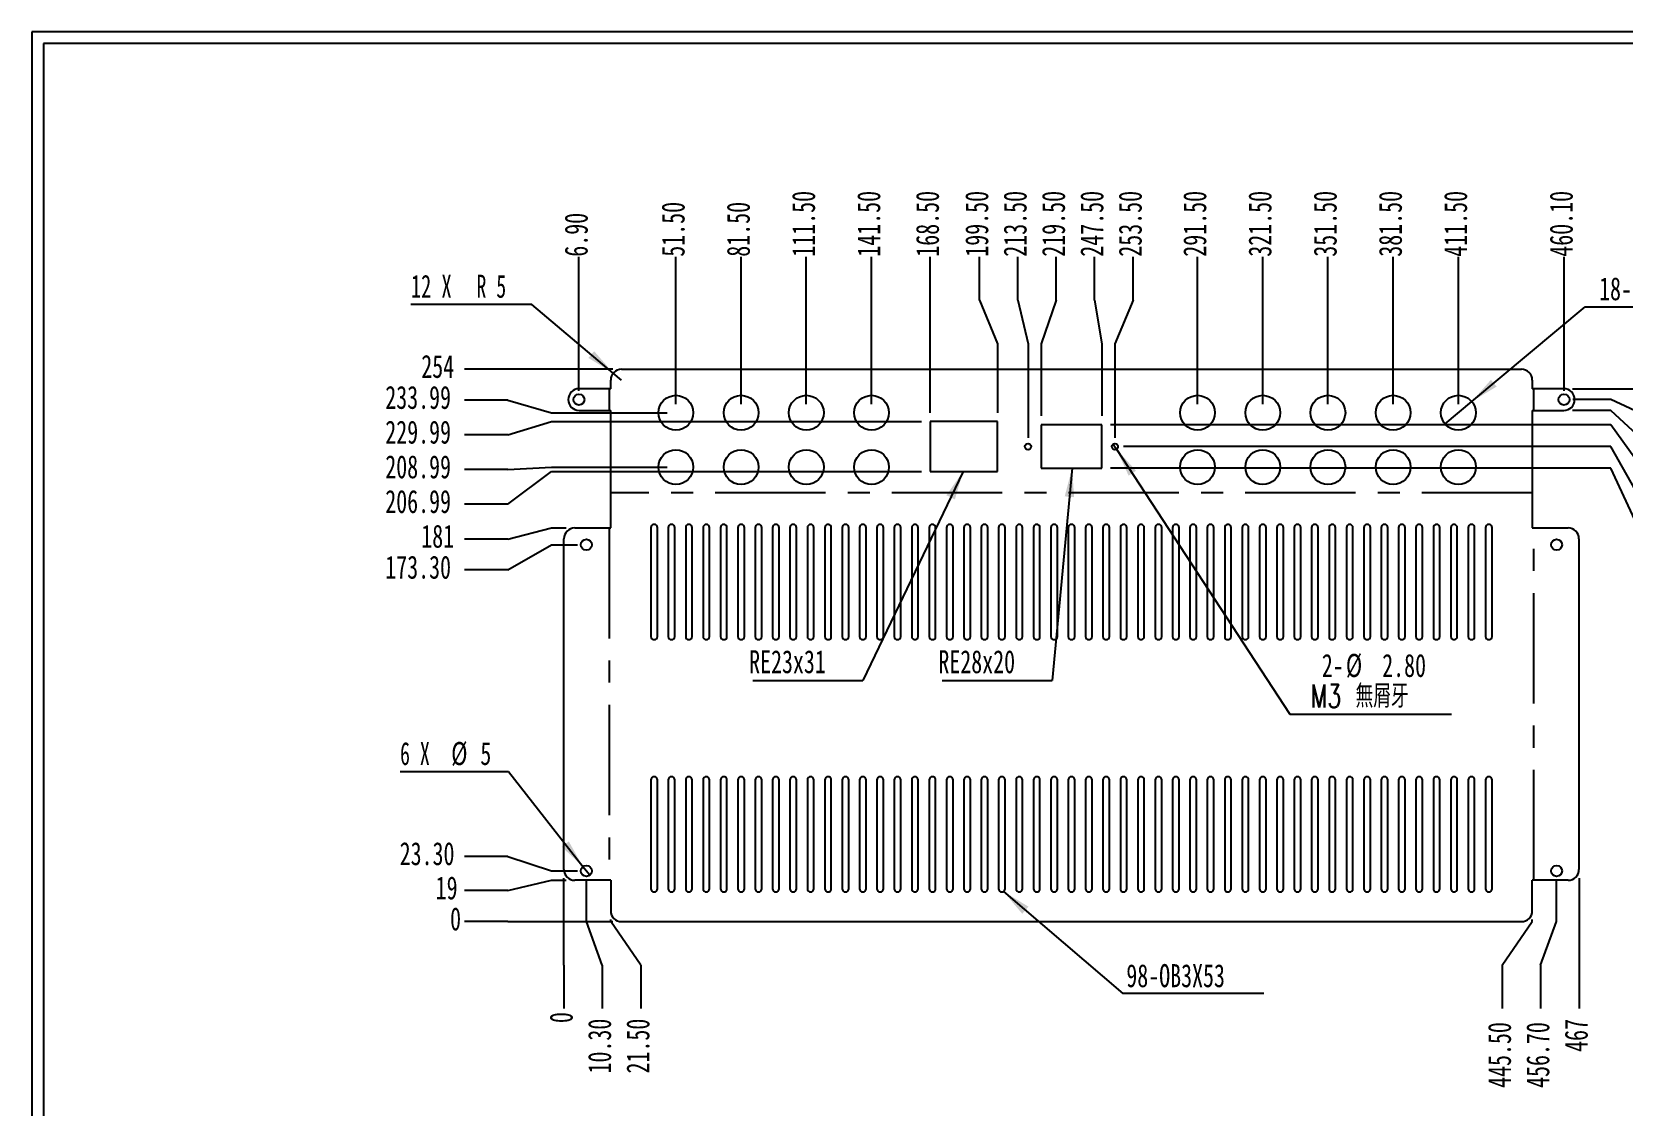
# Model space of a CAD drawing. Header units: millimetres. Extents: x 20 to 1161, y 26 to 820.
# Drawn here: x 20 to 752, y 327 to 820 of the extents above; entities that cross this region are included whole.
import ezdxf

# ---------------------------------------------------------------- set-up
doc = ezdxf.new("R2010")
doc.units = ezdxf.units.MM
doc.header["$LTSCALE"] = 4
doc.linetypes.add('CENTERX2', pattern=[20.32, 12.7, -2.54, 2.54, -2.54])
for name, color, linetype in [('DIM', 102, 'Continuous'), ('SLD-0', 7, 'Continuous'), ('WORK', 6, 'Continuous')]:
    doc.layers.add(name, color=color, linetype=linetype)
doc.styles.add('SLDTEXTSTYLE12', font='TXT', dxfattribs={"width": 0.7})
doc.styles.add('SLDTEXTSTYLE13', font='TXT', dxfattribs={"width": 0.633333})
doc.styles.add('SLDTEXTSTYLE14', font='TXT', dxfattribs={"width": 0.65})
doc.styles.add('SLDTEXTSTYLE15', font='TXT', dxfattribs={"width": 0.7, "bigfont": 'bigfont'})
doc.dimstyles.new('SLDDIMSTYLE0', dxfattribs={"dimtxt": 11.299913, "dimasz": 13.208, "dimexe": 0, "dimexo": 0.0625, "dimgap": 2.824978, "dimtad": 0, "dimtih": 1, "dimtoh": 1, "dimdec": 0, "dimrnd": 1e-09, "dimdsep": 46, "dimtxsty": 'SLDTEXTSTYLE12', "dimblk1": 'NONE', "dimblk2": 'NONE', "dimsah": 1, "dimcen": 0.09, "dimadec": 0, "dimazin": 2, "dimtfac": 1, "dimtdec": 0, "dimtofl": 0, "dimtmove": 0, "dimatfit": 3, "dimldrblk": 'NONE', "dimfxl": 0, "dimfrac": 2, "dimtolj": 1, "dimtzin": 12, "dimarcsym": 0})
doc.dimstyles.new('SLDDIMSTYLE1', dxfattribs={"dimtxt": 11.299913, "dimasz": 13.208, "dimexe": 0, "dimexo": 0.0625, "dimgap": 2.824978, "dimtad": 0, "dimtih": 1, "dimtoh": 1, "dimrnd": 1e-09, "dimzin": 4, "dimdsep": 46, "dimtxsty": 'SLDTEXTSTYLE12', "dimblk1": 'NONE', "dimblk2": 'NONE', "dimsah": 1, "dimcen": 0.09, "dimadec": 0, "dimazin": 1, "dimtfac": 1, "dimtofl": 0, "dimtmove": 0, "dimatfit": 3, "dimldrblk": 'NONE', "dimfxl": 0, "dimfrac": 2, "dimtolj": 1, "dimtzin": 12, "dimarcsym": 0})
doc.dimstyles.new('SLDDIMSTYLE2', dxfattribs={"dimtxt": 11.299913, "dimasz": 13.208, "dimexe": 0, "dimexo": 0.0625, "dimgap": 2.824978, "dimtad": 0, "dimtih": 1, "dimtoh": 1, "dimrnd": 1e-09, "dimzin": 12, "dimdsep": 46, "dimtxsty": 'SLDTEXTSTYLE12', "dimblk1": 'NONE', "dimblk2": 'NONE', "dimsah": 1, "dimcen": 0.09, "dimadec": 0, "dimazin": 3, "dimtfac": 1, "dimtofl": 0, "dimtmove": 0, "dimatfit": 3, "dimldrblk": 'NONE', "dimfxl": 0, "dimfrac": 2, "dimtolj": 1, "dimtzin": 12, "dimarcsym": 0})
doc.dimstyles.new('SLDDIMSTYLE3', dxfattribs={"dimtxt": 11.299913, "dimasz": 13.208, "dimexe": 0, "dimexo": 0.0625, "dimgap": 2.824978, "dimtad": 0, "dimtih": 1, "dimtoh": 1, "dimrnd": 1e-09, "dimzin": 12, "dimdsep": 46, "dimtxsty": 'SLDTEXTSTYLE12', "dimblk1": 'NONE', "dimsah": 1, "dimcen": 0, "dimadec": 0, "dimazin": 3, "dimtfac": 1, "dimtmove": 0, "dimatfit": 3, "dimldrblk": 'NONE', "dimfxl": 0, "dimfrac": 2, "dimtolj": 1, "dimtzin": 12, "dimarcsym": 0})
doc.dimstyles.new('SLDDIMSTYLE4', dxfattribs={"dimtxt": 11.299913, "dimasz": 13.208, "dimexe": 0, "dimexo": 0.0625, "dimgap": 2.824978, "dimtad": 0, "dimtih": 1, "dimtoh": 1, "dimrnd": 1e-09, "dimzin": 12, "dimdsep": 46, "dimtxsty": 'SLDTEXTSTYLE12', "dimsah": 1, "dimcen": 0, "dimadec": 0, "dimazin": 3, "dimtfac": 1, "dimtofl": 0, "dimtmove": 0, "dimatfit": 3, "dimfxl": 0, "dimfrac": 2, "dimtolj": 1, "dimtzin": 12, "dimarcsym": 0})
doc.dimstyles.new('SLDDIMSTYLE5', dxfattribs={"dimtxt": 11.299913, "dimasz": 13.208, "dimexe": 0, "dimexo": 0.0625, "dimgap": 2.824978, "dimtad": 0, "dimtih": 1, "dimtoh": 1, "dimrnd": 1e-09, "dimzin": 4, "dimdsep": 46, "dimtxsty": 'SLDTEXTSTYLE12', "dimblk1": 'NONE', "dimsah": 1, "dimcen": 0, "dimadec": 0, "dimazin": 1, "dimtfac": 1, "dimtmove": 0, "dimatfit": 3, "dimldrblk": 'NONE', "dimfxl": 0, "dimfrac": 2, "dimtolj": 1, "dimtzin": 12, "dimarcsym": 0})
doc.dimstyles.new('SLDDIMSTYLE6', dxfattribs={"dimtxt": 11.299913, "dimasz": 13.208, "dimexe": 0, "dimexo": 0.0625, "dimgap": 2.824978, "dimtad": 0, "dimtih": 1, "dimtoh": 1, "dimrnd": 1e-09, "dimzin": 12, "dimdsep": 46, "dimtxsty": 'SLDTEXTSTYLE12', "dimblk1": 'NONE', "dimsah": 1, "dimcen": 0, "dimadec": 0, "dimazin": 3, "dimtfac": 1, "dimtmove": 0, "dimatfit": 3, "dimldrblk": 'NONE', "dimfxl": 0, "dimfrac": 2, "dimtolj": 1, "dimtzin": 12, "dimarcsym": 0})
doc.dimstyles.new('SLDDIMSTYLE7', dxfattribs={"dimtxt": 0.18, "dimasz": 13.208, "dimexe": 0, "dimexo": 0.0625, "dimgap": 0, "dimtad": 0, "dimtih": 1, "dimtoh": 1, "dimdec": 0, "dimrnd": 1e-09, "dimzin": 0, "dimdsep": 46, "dimtxsty": 'Standard', "dimsah": 1, "dimcen": 0.09, "dimadec": 0, "dimazin": 0, "dimtfac": 13.208, "dimtdec": 0, "dimtofl": 0, "dimtmove": 0, "dimatfit": 3, "dimfxl": 0, "dimfrac": 2, "dimtolj": 1, "dimtzin": 0, "dimarcsym": 0})

# ---------------------------------------------------------------- blocks, each defined once
blk = doc.blocks.new('_D')
at = {"layer": 'DIM'}
for p, q in [((264.83, 410.89), (264.83, 430.89)), ((264.83, 390.89), (264.83, 410.89)), ((264.83, 390.89), (264.83, 370.89))]:
    blk.add_line(p, q, dxfattribs=at)
at = {"layer": 'DIM', "insert": (258.24, 364.27), "char_height": 10.58, "attachment_point": 1, "rotation": 90, "style": 'SLDTEXTSTYLE12'}
blk.add_mtext('0', dxfattribs=at)
blk = doc.blocks.new('_None')
blk = doc.blocks.new('_D_1')
at = {"layer": 'DIM'}
for p, q in [((275.13, 410.89), (275.13, 430.19)), ((282.48, 390.89), (275.13, 410.89)), ((282.48, 390.89), (282.48, 370.89))]:
    blk.add_line(p, q, dxfattribs=at)
at = {"layer": 'DIM', "insert": (275.9, 341.08), "char_height": 10.583, "attachment_point": 1, "rotation": 90, "style": 'SLDTEXTSTYLE12'}
blk.add_mtext('10.30', dxfattribs=at)
blk = doc.blocks.new('_D_2')
at = {"layer": 'DIM'}
for p, q in [((286.33, 410.89), (286.33, 411.89)), ((300.14, 390.89), (286.33, 410.89)), ((300.14, 390.89), (300.14, 370.89))]:
    blk.add_line(p, q, dxfattribs=at)
at = {"layer": 'DIM', "insert": (293.55, 341.08), "char_height": 10.583, "attachment_point": 1, "rotation": 90, "style": 'SLDTEXTSTYLE12'}
blk.add_mtext('21.50', dxfattribs=at)
blk = doc.blocks.new('_D_3')
at = {"layer": 'DIM'}
for p, q in [((696.52, 390.89), (710.33, 410.89)), ((710.33, 410.89), (710.33, 411.89)), ((696.52, 390.89), (696.52, 370.89))]:
    blk.add_line(p, q, dxfattribs=at)
at = {"layer": 'DIM', "insert": (689.93, 334.46), "char_height": 10.583, "attachment_point": 1, "rotation": 90, "style": 'SLDTEXTSTYLE12'}
blk.add_mtext('445.50', dxfattribs=at)
blk = doc.blocks.new('_D_4')
at = {"layer": 'DIM'}
for p, q in [((721.53, 410.89), (721.53, 430.19)), ((714.17, 390.89), (721.53, 410.89)), ((714.17, 390.89), (714.17, 370.89))]:
    blk.add_line(p, q, dxfattribs=at)
at = {"layer": 'DIM', "insert": (707.58, 334.46), "char_height": 10.583, "attachment_point": 1, "rotation": 90, "style": 'SLDTEXTSTYLE12'}
blk.add_mtext('456.70', dxfattribs=at)
blk = doc.blocks.new('_D_5')
at = {"layer": 'DIM'}
blk.add_line((731.83, 430.89), (731.83, 370.89), dxfattribs=at)
at = {"layer": 'DIM', "insert": (725.24, 351.02), "char_height": 10.583, "attachment_point": 1, "rotation": 90, "style": 'SLDTEXTSTYLE12'}
blk.add_mtext('467', dxfattribs=at)
blk = doc.blocks.new('_D_6')
at = {"layer": 'DIM'}
for p, q in [((239.06, 410.89), (219.06, 410.89)), ((239.06, 410.89), (259.06, 410.89)), ((259.06, 410.89), (287.33, 410.89))]:
    blk.add_line(p, q, dxfattribs=at)
at = {"layer": 'DIM', "insert": (212.44, 417.48), "char_height": 10.58, "attachment_point": 1, "style": 'SLDTEXTSTYLE12'}
blk.add_mtext('0', dxfattribs=at)
blk = doc.blocks.new('_D_7')
at = {"layer": 'DIM'}
for p, q in [((239.06, 425.14), (219.06, 425.14)), ((239.06, 425.14), (259.06, 429.89)), ((259.06, 429.89), (265.83, 429.89))]:
    blk.add_line(p, q, dxfattribs=at)
at = {"layer": 'DIM', "insert": (205.81, 431.73), "char_height": 10.583, "attachment_point": 1, "style": 'SLDTEXTSTYLE12'}
blk.add_mtext('19', dxfattribs=at)
blk = doc.blocks.new('_D_8')
at = {"layer": 'DIM'}
for p, q in [((239.06, 440.87), (219.06, 440.87)), ((239.06, 440.87), (259.06, 434.19)), ((259.06, 434.19), (271.13, 434.19))]:
    blk.add_line(p, q, dxfattribs=at)
at = {"layer": 'DIM', "insert": (189.25, 447.46), "char_height": 10.583, "attachment_point": 1, "style": 'SLDTEXTSTYLE12'}
blk.add_mtext('23.30', dxfattribs=at)
blk = doc.blocks.new('_D_9')
at = {"layer": 'DIM'}
for p, q in [((239.06, 572.57), (259.06, 584.19)), ((259.06, 584.19), (271.13, 584.19)), ((239.06, 572.57), (219.06, 572.57))]:
    blk.add_line(p, q, dxfattribs=at)
at = {"layer": 'DIM', "insert": (182.63, 579.16), "char_height": 10.583, "attachment_point": 1, "style": 'SLDTEXTSTYLE12'}
blk.add_mtext('173.30', dxfattribs=at)
blk = doc.blocks.new('_D_10')
at = {"layer": 'DIM'}
for p, q in [((239.06, 586.82), (219.06, 586.82)), ((239.06, 586.82), (259.06, 591.89)), ((259.06, 591.89), (265.83, 591.89))]:
    blk.add_line(p, q, dxfattribs=at)
at = {"layer": 'DIM', "insert": (199.19, 593.41), "char_height": 10.583, "attachment_point": 1, "style": 'SLDTEXTSTYLE12'}
blk.add_mtext('181', dxfattribs=at)
blk = doc.blocks.new('_D_11')
at = {"layer": 'DIM'}
for p, q in [((239.06, 602.78), (259.06, 617.88)), ((259.06, 617.88), (429.33, 617.88)), ((239.06, 602.78), (219.06, 602.78))]:
    blk.add_line(p, q, dxfattribs=at)
at = {"layer": 'DIM', "insert": (182.63, 609.37), "char_height": 10.583, "attachment_point": 1, "style": 'SLDTEXTSTYLE12'}
blk.add_mtext('206.99', dxfattribs=at)
blk = doc.blocks.new('_D_12')
at = {"layer": 'DIM'}
for p, q in [((239.06, 618.73), (219.06, 618.73)), ((239.06, 618.73), (259.06, 619.88)), ((259.06, 619.88), (312.33, 619.88))]:
    blk.add_line(p, q, dxfattribs=at)
at = {"layer": 'DIM', "insert": (182.63, 625.32), "char_height": 10.583, "attachment_point": 1, "style": 'SLDTEXTSTYLE12'}
blk.add_mtext('208.99', dxfattribs=at)
blk = doc.blocks.new('_D_13')
at = {"layer": 'DIM'}
for p, q in [((239.06, 634.69), (259.06, 640.88)), ((259.06, 640.88), (429.33, 640.88)), ((239.06, 634.69), (219.06, 634.69))]:
    blk.add_line(p, q, dxfattribs=at)
at = {"layer": 'DIM', "insert": (182.63, 641.27), "char_height": 10.583, "attachment_point": 1, "style": 'SLDTEXTSTYLE12'}
blk.add_mtext('229.99', dxfattribs=at)
blk = doc.blocks.new('_D_14')
at = {"layer": 'DIM'}
for p, q in [((239.06, 650.64), (219.06, 650.64)), ((239.06, 650.64), (259.06, 644.88)), ((259.06, 644.88), (312.33, 644.88))]:
    blk.add_line(p, q, dxfattribs=at)
at = {"layer": 'DIM', "insert": (182.63, 657.23), "char_height": 10.583, "attachment_point": 1, "style": 'SLDTEXTSTYLE12'}
blk.add_mtext('233.99', dxfattribs=at)
blk = doc.blocks.new('_D_15')
at = {"layer": 'DIM'}
blk.add_line((287.33, 664.89), (219.06, 664.89), dxfattribs=at)
at = {"layer": 'DIM', "insert": (199.19, 671.48), "char_height": 10.583, "attachment_point": 1, "style": 'SLDTEXTSTYLE12'}
blk.add_mtext('254', dxfattribs=at)
blk = doc.blocks.new('_D_16')
at = {"layer": 'DIM'}
blk.add_line((271.73, 654.89), (271.73, 716.61), dxfattribs=at)
at = {"layer": 'DIM', "insert": (265.14, 716.61), "char_height": 10.583, "attachment_point": 1, "rotation": 90, "style": 'SLDTEXTSTYLE12'}
blk.add_mtext('6.90', dxfattribs=at)
blk = doc.blocks.new('_D_17')
at = {"layer": 'DIM'}
blk.add_line((316.33, 648.88), (316.33, 716.61), dxfattribs=at)
at = {"layer": 'DIM', "insert": (309.74, 716.61), "char_height": 10.583, "attachment_point": 1, "rotation": 90, "style": 'SLDTEXTSTYLE12'}
blk.add_mtext('51.50', dxfattribs=at)
blk = doc.blocks.new('_D_18')
at = {"layer": 'DIM'}
blk.add_line((346.33, 648.88), (346.33, 716.61), dxfattribs=at)
at = {"layer": 'DIM', "insert": (339.74, 716.61), "char_height": 10.583, "attachment_point": 1, "rotation": 90, "style": 'SLDTEXTSTYLE12'}
blk.add_mtext('81.50', dxfattribs=at)
blk = doc.blocks.new('_D_19')
at = {"layer": 'DIM'}
blk.add_line((376.33, 648.88), (376.33, 716.61), dxfattribs=at)
at = {"layer": 'DIM', "insert": (369.74, 716.61), "char_height": 10.583, "attachment_point": 1, "rotation": 90, "style": 'SLDTEXTSTYLE12'}
blk.add_mtext('111.50', dxfattribs=at)
blk = doc.blocks.new('_D_20')
at = {"layer": 'DIM'}
blk.add_line((406.33, 648.88), (406.33, 716.61), dxfattribs=at)
at = {"layer": 'DIM', "insert": (399.74, 716.61), "char_height": 10.583, "attachment_point": 1, "rotation": 90, "style": 'SLDTEXTSTYLE12'}
blk.add_mtext('141.50', dxfattribs=at)
blk = doc.blocks.new('_D_21')
at = {"layer": 'DIM'}
blk.add_line((433.33, 644.88), (433.33, 716.61), dxfattribs=at)
at = {"layer": 'DIM', "insert": (426.74, 716.61), "char_height": 10.583, "attachment_point": 1, "rotation": 90, "style": 'SLDTEXTSTYLE12'}
blk.add_mtext('168.50', dxfattribs=at)
blk = doc.blocks.new('_D_22')
at = {"layer": 'DIM'}
for p, q in [((456.02, 696.61), (456.02, 716.61)), ((456.02, 696.61), (464.33, 676.61)), ((464.33, 676.61), (464.33, 644.88))]:
    blk.add_line(p, q, dxfattribs=at)
at = {"layer": 'DIM', "insert": (449.43, 716.61), "char_height": 10.583, "attachment_point": 1, "rotation": 90, "style": 'SLDTEXTSTYLE12'}
blk.add_mtext('199.50', dxfattribs=at)
blk = doc.blocks.new('_D_23')
at = {"layer": 'DIM'}
for p, q in [((473.67, 696.61), (473.67, 716.61)), ((473.67, 696.61), (478.33, 676.61)), ((478.33, 676.61), (478.33, 633.28))]:
    blk.add_line(p, q, dxfattribs=at)
at = {"layer": 'DIM', "insert": (467.08, 716.61), "char_height": 10.583, "attachment_point": 1, "rotation": 90, "style": 'SLDTEXTSTYLE12'}
blk.add_mtext('213.50', dxfattribs=at)
blk = doc.blocks.new('_D_24')
at = {"layer": 'DIM'}
for p, q in [((491.33, 696.61), (491.33, 716.61)), ((491.33, 696.61), (484.33, 676.61)), ((484.33, 676.61), (484.33, 643.38))]:
    blk.add_line(p, q, dxfattribs=at)
at = {"layer": 'DIM', "insert": (484.74, 716.61), "char_height": 10.583, "attachment_point": 1, "rotation": 90, "style": 'SLDTEXTSTYLE12'}
blk.add_mtext('219.50', dxfattribs=at)
blk = doc.blocks.new('_D_25')
at = {"layer": 'DIM'}
for p, q in [((508.98, 696.61), (508.98, 716.61)), ((508.98, 696.61), (512.33, 676.61)), ((512.33, 676.61), (512.33, 643.38))]:
    blk.add_line(p, q, dxfattribs=at)
at = {"layer": 'DIM', "insert": (502.4, 716.61), "char_height": 10.583, "attachment_point": 1, "rotation": 90, "style": 'SLDTEXTSTYLE12'}
blk.add_mtext('247.50', dxfattribs=at)
blk = doc.blocks.new('_D_26')
at = {"layer": 'DIM'}
for p, q in [((526.64, 696.61), (526.64, 716.61)), ((526.64, 696.61), (518.33, 676.61)), ((518.33, 676.61), (518.33, 633.28))]:
    blk.add_line(p, q, dxfattribs=at)
at = {"layer": 'DIM', "insert": (520.05, 716.61), "char_height": 10.583, "attachment_point": 1, "rotation": 90, "style": 'SLDTEXTSTYLE12'}
blk.add_mtext('253.50', dxfattribs=at)
blk = doc.blocks.new('_D_27')
at = {"layer": 'DIM'}
blk.add_line((556.33, 648.88), (556.33, 716.61), dxfattribs=at)
at = {"layer": 'DIM', "insert": (549.74, 716.61), "char_height": 10.583, "attachment_point": 1, "rotation": 90, "style": 'SLDTEXTSTYLE12'}
blk.add_mtext('291.50', dxfattribs=at)
blk = doc.blocks.new('_D_28')
at = {"layer": 'DIM'}
blk.add_line((586.33, 648.88), (586.33, 716.61), dxfattribs=at)
at = {"layer": 'DIM', "insert": (579.74, 716.61), "char_height": 10.583, "attachment_point": 1, "rotation": 90, "style": 'SLDTEXTSTYLE12'}
blk.add_mtext('321.50', dxfattribs=at)
blk = doc.blocks.new('_D_29')
at = {"layer": 'DIM'}
blk.add_line((616.33, 648.88), (616.33, 716.61), dxfattribs=at)
at = {"layer": 'DIM', "insert": (609.74, 716.61), "char_height": 10.583, "attachment_point": 1, "rotation": 90, "style": 'SLDTEXTSTYLE12'}
blk.add_mtext('351.50', dxfattribs=at)
blk = doc.blocks.new('_D_30')
at = {"layer": 'DIM'}
blk.add_line((646.33, 648.88), (646.33, 716.61), dxfattribs=at)
at = {"layer": 'DIM', "insert": (639.74, 716.61), "char_height": 10.583, "attachment_point": 1, "rotation": 90, "style": 'SLDTEXTSTYLE12'}
blk.add_mtext('381.50', dxfattribs=at)
blk = doc.blocks.new('_D_31')
at = {"layer": 'DIM'}
blk.add_line((676.33, 648.88), (676.33, 716.61), dxfattribs=at)
at = {"layer": 'DIM', "insert": (669.74, 716.61), "char_height": 10.583, "attachment_point": 1, "rotation": 90, "style": 'SLDTEXTSTYLE12'}
blk.add_mtext('411.50', dxfattribs=at)
blk = doc.blocks.new('_D_32')
at = {"layer": 'DIM'}
blk.add_line((724.93, 654.89), (724.93, 716.61), dxfattribs=at)
at = {"layer": 'DIM', "insert": (718.34, 716.61), "char_height": 10.583, "attachment_point": 1, "rotation": 90, "style": 'SLDTEXTSTYLE12'}
blk.add_mtext('460.10', dxfattribs=at)
blk = doc.blocks.new('_D_33')
at = {"layer": 'DIM'}
for p, q in [((746.51, 619.38), (516.33, 619.38)), ((766.51, 576.12), (746.51, 619.38)), ((766.51, 576.12), (786.51, 576.12))]:
    blk.add_line(p, q, dxfattribs=at)
at = {"layer": 'DIM', "insert": (786.51, 582.71), "char_height": 10.583, "attachment_point": 1, "style": 'SLDTEXTSTYLE12'}
blk.add_mtext('208.49', dxfattribs=at)
blk = doc.blocks.new('_D_34')
at = {"layer": 'DIM'}
for p, q in [((746.51, 629.28), (522.33, 629.28)), ((766.51, 593.78), (746.51, 629.28)), ((766.51, 593.78), (786.51, 593.78))]:
    blk.add_line(p, q, dxfattribs=at)
at = {"layer": 'DIM', "insert": (786.51, 600.37), "char_height": 10.583, "attachment_point": 1, "style": 'SLDTEXTSTYLE12'}
blk.add_mtext('218.39', dxfattribs=at)
blk = doc.blocks.new('_D_35')
at = {"layer": 'DIM'}
for p, q in [((746.51, 639.38), (516.33, 639.38)), ((766.51, 611.43), (746.51, 639.38)), ((766.51, 611.43), (786.51, 611.43))]:
    blk.add_line(p, q, dxfattribs=at)
at = {"layer": 'DIM', "insert": (786.51, 618.02), "char_height": 10.583, "attachment_point": 1, "style": 'SLDTEXTSTYLE12'}
blk.add_mtext('228.49', dxfattribs=at)
blk = doc.blocks.new('_D_36')
at = {"layer": 'DIM'}
for p, q in [((746.51, 645.89), (728.83, 645.89)), ((766.51, 627.39), (746.51, 645.89)), ((766.51, 627.39), (786.51, 627.39))]:
    blk.add_line(p, q, dxfattribs=at)
at = {"layer": 'DIM', "insert": (786.51, 633.97), "char_height": 10.583, "attachment_point": 1, "style": 'SLDTEXTSTYLE12'}
blk.add_mtext('235', dxfattribs=at)
blk = doc.blocks.new('_D_37')
at = {"layer": 'DIM'}
for p, q in [((746.51, 650.89), (728.93, 650.89)), ((766.51, 641.64), (746.51, 650.89)), ((766.51, 641.64), (786.51, 641.64))]:
    blk.add_line(p, q, dxfattribs=at)
at = {"layer": 'DIM', "insert": (786.51, 648.23), "char_height": 10.583, "attachment_point": 1, "style": 'SLDTEXTSTYLE12'}
blk.add_mtext('240', dxfattribs=at)
blk = doc.blocks.new('_D_38')
at = {"layer": 'DIM'}
blk.add_line((728.83, 655.89), (786.51, 655.89), dxfattribs=at)
at = {"layer": 'DIM', "insert": (786.51, 662.48), "char_height": 10.583, "attachment_point": 1, "style": 'SLDTEXTSTYLE12'}
blk.add_mtext('245', dxfattribs=at)
blk = doc.blocks.new('_D_39')
at = {"layer": 'WORK'}
for p, q in [((239.33, 479.85), (189.43, 479.85)), ((273.58, 436.16), (239.33, 479.85)), ((276.67, 432.22), (273.58, 436.16))]:
    blk.add_line(p, q, dxfattribs=at)
blk.add_solid([(273.58, 436.16), (267.03, 447.81), (263.83, 445.3)], dxfattribs=at)
at = {"layer": 'WORK', "attachment_point": 1}
for s, insert, char_height, style in [('6 X', (189.43, 493.49), 10.583, 'SLDTEXTSTYLE13'), ('%%c', (212.95, 493.49), 10.583, 'SLDTEXTSTYLE12'), ('5', (226.35, 493.49), 10.58, 'SLDTEXTSTYLE12')]:
    blk.add_mtext(s, dxfattribs=dict(at, insert=insert, char_height=char_height, style=style))
blk = doc.blocks.new('_D_40')
at = {"layer": 'WORK'}
for p, q in [((250.05, 694.68), (194.43, 694.68)), ((287.5, 663.11), (250.05, 694.68)), ((291.33, 659.89), (287.5, 663.11))]:
    blk.add_line(p, q, dxfattribs=at)
blk.add_solid([(287.5, 663.11), (278.71, 673.18), (276.09, 670.07)], dxfattribs=at)
at = {"layer": 'WORK', "char_height": 10.583, "attachment_point": 1}
for s, insert, style in [('12 X', (194.43, 708.32), 'SLDTEXTSTYLE14'), ('R 5', (224.57, 708.32), 'SLDTEXTSTYLE13')]:
    blk.add_mtext(s, dxfattribs=dict(at, insert=insert, style=style))
blk = doc.blocks.new('_D_41')
at = {"layer": 'WORK'}
for p, q in [((517.56, 630.45), (519.09, 628.11)), ((519.09, 628.11), (598.79, 506.24)), ((598.79, 506.24), (673.21, 506.24))]:
    blk.add_line(p, q, dxfattribs=at)
blk.add_solid([(519.09, 628.11), (524.62, 615.94), (528.02, 618.17)], dxfattribs=at)
at = {"layer": 'WORK', "attachment_point": 1}
for s, insert, char_height, style in [('%%c', (624.58, 533.99), 10.583, 'SLDTEXTSTYLE12'), ('2-', (613.52, 533.99), 10.583, 'SLDTEXTSTYLE12'), ('2.80', (641.29, 533.99), 10.583, 'SLDTEXTSTYLE12'), ('M3 \\M+196B3\\M+18BFB\\M+189E5', (608.45, 519.88), 10.5833, 'SLDTEXTSTYLE15')]:
    blk.add_mtext(s, dxfattribs=dict(at, insert=insert, char_height=char_height, style=style))
blk = doc.blocks.new('_D_42')
at = {"layer": 'WORK'}
for p, q in [((682.47, 650), (734.72, 693.54)), ((734.72, 693.54), (789.07, 693.54)), ((670.18, 639.76), (682.47, 650))]:
    blk.add_line(p, q, dxfattribs=at)
blk.add_solid([(682.47, 650), (693.92, 656.9), (691.32, 660.02)], dxfattribs=at)
at = {"layer": 'WORK', "char_height": 10.583, "attachment_point": 1, "style": 'SLDTEXTSTYLE12'}
for s, insert in [('18-', (741.07, 707.18)), ('%%c', (758.75, 707.18)), ('16', (775.46, 707.18))]:
    blk.add_mtext(s, dxfattribs=dict(at, insert=insert))
blk = doc.blocks.new('SW_NOTE_1')
at = {"layer": 'WORK', "color": 0}
blk.add_line((-50.55, 0), (0, 0), dxfattribs=at)
at = {"layer": 'WORK', "color": 0, "insert": (-52.27, 14), "char_height": 10.583, "attachment_point": 1, "style": 'SLDTEXTSTYLE12'}
blk.add_mtext('RE23x31', dxfattribs=at)
blk = doc.blocks.new('SW_NOTE_2')
at = {"layer": 'WORK', "color": 0}
blk.add_line((-50.55, 0), (0, 0), dxfattribs=at)
at = {"layer": 'WORK', "color": 0, "insert": (-52.27, 14), "char_height": 10.583, "attachment_point": 1, "style": 'SLDTEXTSTYLE12'}
blk.add_mtext('RE28x20', dxfattribs=at)
blk = doc.blocks.new('SW_NOTE_3')
at = {"layer": 'WORK', "color": 0}
blk.add_line((65.02, 0), (0, 0), dxfattribs=at)
at = {"layer": 'WORK', "color": 0, "insert": (1.69, 13.42), "char_height": 10.583, "attachment_point": 1, "style": 'SLDTEXTSTYLE12'}
blk.add_mtext('98-OB3X53', dxfattribs=at)

msp = doc.modelspace()

# ---------------------------------------------------------------- linework, layer by layer
at = {"color": 7, "linetype": 'Continuous', "lineweight": 25}
for p, q in [((286.327, 655.892), (286.327, 659.892)), ((291.327, 664.892), (705.327, 664.892)), ((710.327, 659.892), (710.327, 655.892)), ((286.327, 655.892), (271.827, 655.892)), ((724.827, 655.892), (710.327, 655.892)), ((271.827, 645.892), (286.327, 645.892)), ((286.327, 591.892), (286.327, 645.892)), ((710.327, 645.892), (724.827, 645.892)), ((710.327, 645.892), (710.327, 591.892)), ((464.327, 640.883), (433.327, 640.883)), ((433.327, 640.883), (433.327, 617.883)), ((464.327, 617.883), (464.327, 640.883)), ((484.327, 639.383), (484.327, 619.383)), ((512.327, 639.383), (484.327, 639.383)), ((512.327, 619.383), (512.327, 639.383)), ((433.327, 617.883), (464.327, 617.883)), ((484.327, 619.383), (512.327, 619.383)), ((264.827, 434.892), (264.827, 586.892)), ((269.827, 591.892), (286.327, 591.892)), ((304.827, 592.042), (304.827, 542.042)), ((307.827, 542.042), (307.827, 592.042)), ((312.827, 592.042), (312.827, 542.042)), ((315.827, 542.042), (315.827, 592.042)), ((320.827, 592.042), (320.827, 542.042)), ((323.827, 542.042), (323.827, 592.042)), ((328.827, 592.042), (328.827, 542.042)), ((331.827, 542.042), (331.827, 592.042)), ((336.827, 592.042), (336.827, 542.042)), ((339.827, 542.042), (339.827, 592.042)), ((344.827, 592.042), (344.827, 542.042)), ((347.827, 542.042), (347.827, 592.042)), ((352.827, 592.042), (352.827, 542.042)), ((355.827, 542.042), (355.827, 592.042)), ((360.827, 592.042), (360.827, 542.042)), ((363.827, 542.042), (363.827, 592.042)), ((368.827, 592.042), (368.827, 542.042)), ((371.827, 542.042), (371.827, 592.042)), ((376.827, 592.042), (376.827, 542.042)), ((379.827, 542.042), (379.827, 592.042)), ((384.827, 592.042), (384.827, 542.042)), ((387.827, 542.042), (387.827, 592.042)), ((392.827, 592.042), (392.827, 542.042)), ((395.827, 542.042), (395.827, 592.042)), ((400.827, 592.042), (400.827, 542.042)), ((403.827, 542.042), (403.827, 592.042)), ((408.827, 592.042), (408.827, 542.042)), ((411.827, 542.042), (411.827, 592.042)), ((416.827, 592.042), (416.827, 542.042)), ((419.827, 542.042), (419.827, 592.042)), ((424.827, 592.042), (424.827, 542.042)), ((427.827, 542.042), (427.827, 592.042)), ((432.827, 592.042), (432.827, 542.042)), ((435.827, 542.042), (435.827, 592.042)), ((440.827, 592.042), (440.827, 542.042)), ((443.827, 542.042), (443.827, 592.042)), ((448.827, 592.042), (448.827, 542.042)), ((451.827, 542.042), (451.827, 592.042)), ((456.827, 592.042), (456.827, 542.042)), ((459.827, 542.042), (459.827, 592.042)), ((464.827, 592.042), (464.827, 542.042)), ((467.827, 542.042), (467.827, 592.042)), ((472.827, 592.042), (472.827, 542.042)), ((475.827, 542.042), (475.827, 592.042)), ((480.827, 592.042), (480.827, 542.042)), ((483.827, 542.042), (483.827, 592.042)), ((488.827, 592.042), (488.827, 542.042)), ((491.827, 542.042), (491.827, 592.042)), ((496.827, 592.042), (496.827, 542.042)), ((499.827, 542.042), (499.827, 592.042)), ((504.827, 592.042), (504.827, 542.042)), ((507.827, 542.042), (507.827, 592.042)), ((512.827, 592.042), (512.827, 542.042)), ((515.827, 542.042), (515.827, 592.042)), ((520.827, 592.042), (520.827, 542.042)), ((523.827, 542.042), (523.827, 592.042)), ((528.827, 592.042), (528.827, 542.042)), ((531.827, 542.042), (531.827, 592.042)), ((536.827, 592.042), (536.827, 542.042)), ((539.827, 542.042), (539.827, 592.042)), ((544.827, 592.042), (544.827, 542.042)), ((547.827, 542.042), (547.827, 592.042)), ((552.827, 592.042), (552.827, 542.042)), ((555.827, 542.042), (555.827, 592.042)), ((560.827, 592.042), (560.827, 542.042)), ((563.827, 542.042), (563.827, 592.042)), ((568.827, 592.042), (568.827, 542.042)), ((571.827, 542.042), (571.827, 592.042)), ((576.827, 592.042), (576.827, 542.042)), ((579.827, 542.042), (579.827, 592.042)), ((584.827, 592.042), (584.827, 542.042)), ((587.827, 542.042), (587.827, 592.042)), ((592.827, 592.042), (592.827, 542.042)), ((595.827, 542.042), (595.827, 592.042)), ((600.827, 592.042), (600.827, 542.042)), ((603.827, 542.042), (603.827, 592.042)), ((608.827, 592.042), (608.827, 542.042)), ((611.827, 542.042), (611.827, 592.042)), ((616.827, 592.042), (616.827, 542.042)), ((619.827, 542.042), (619.827, 592.042)), ((624.827, 592.042), (624.827, 542.042)), ((627.827, 542.042), (627.827, 592.042)), ((632.827, 592.042), (632.827, 542.042)), ((635.827, 542.042), (635.827, 592.042)), ((640.827, 592.042), (640.827, 542.042)), ((643.827, 542.042), (643.827, 592.042)), ((648.827, 592.042), (648.827, 542.042)), ((651.827, 542.042), (651.827, 592.042)), ((656.827, 592.042), (656.827, 542.042)), ((659.827, 542.042), (659.827, 592.042)), ((664.827, 592.042), (664.827, 542.042)), ((667.827, 542.042), (667.827, 592.042)), ((672.827, 592.042), (672.827, 542.042)), ((675.827, 542.042), (675.827, 592.042)), ((680.827, 592.042), (680.827, 542.042)), ((683.827, 542.042), (683.827, 592.042)), ((688.827, 592.042), (688.827, 542.042)), ((691.827, 542.042), (691.827, 592.042)), ((710.327, 591.892), (726.827, 591.892)), ((731.827, 586.892), (731.827, 434.892)), ((304.827, 476.042), (304.827, 426.042)), ((307.827, 426.042), (307.827, 476.042)), ((312.827, 476.042), (312.827, 426.042)), ((315.827, 426.042), (315.827, 476.042)), ((320.827, 476.042), (320.827, 426.042)), ((323.827, 426.042), (323.827, 476.042)), ((328.827, 476.042), (328.827, 426.042)), ((331.827, 426.042), (331.827, 476.042)), ((336.827, 476.042), (336.827, 426.042)), ((339.827, 426.042), (339.827, 476.042)), ((344.827, 476.042), (344.827, 426.042)), ((347.827, 426.042), (347.827, 476.042)), ((352.827, 476.042), (352.827, 426.042)), ((355.827, 426.042), (355.827, 476.042)), ((360.827, 476.042), (360.827, 426.042)), ((363.827, 426.042), (363.827, 476.042)), ((368.827, 476.042), (368.827, 426.042)), ((371.827, 426.042), (371.827, 476.042)), ((376.827, 476.042), (376.827, 426.042)), ((379.827, 426.042), (379.827, 476.042)), ((384.827, 476.042), (384.827, 426.042)), ((387.827, 426.042), (387.827, 476.042)), ((392.827, 476.042), (392.827, 426.042)), ((395.827, 426.042), (395.827, 476.042)), ((400.827, 476.042), (400.827, 426.042)), ((403.827, 426.042), (403.827, 476.042)), ((408.827, 476.042), (408.827, 426.042)), ((411.827, 426.042), (411.827, 476.042)), ((416.827, 476.042), (416.827, 426.042)), ((419.827, 426.042), (419.827, 476.042)), ((424.827, 476.042), (424.827, 426.042)), ((427.827, 426.042), (427.827, 476.042)), ((432.827, 476.042), (432.827, 426.042)), ((435.827, 426.042), (435.827, 476.042)), ((440.827, 476.042), (440.827, 426.042)), ((443.827, 426.042), (443.827, 476.042)), ((448.827, 476.042), (448.827, 426.042)), ((451.827, 426.042), (451.827, 476.042)), ((456.827, 476.042), (456.827, 426.042)), ((459.827, 426.042), (459.827, 476.042)), ((464.827, 476.042), (464.827, 426.042)), ((467.827, 426.042), (467.827, 476.042)), ((472.827, 476.042), (472.827, 426.042)), ((475.827, 426.042), (475.827, 476.042)), ((480.827, 476.042), (480.827, 426.042)), ((483.827, 426.042), (483.827, 476.042)), ((488.827, 476.042), (488.827, 426.042)), ((491.827, 426.042), (491.827, 476.042)), ((496.827, 476.042), (496.827, 426.042)), ((499.827, 426.042), (499.827, 476.042)), ((504.827, 476.042), (504.827, 426.042)), ((507.827, 426.042), (507.827, 476.042)), ((512.827, 476.042), (512.827, 426.042)), ((515.827, 426.042), (515.827, 476.042)), ((520.827, 476.042), (520.827, 426.042)), ((523.827, 426.042), (523.827, 476.042)), ((528.827, 476.042), (528.827, 426.042)), ((531.827, 426.042), (531.827, 476.042)), ((536.827, 476.042), (536.827, 426.042)), ((539.827, 426.042), (539.827, 476.042)), ((544.827, 476.042), (544.827, 426.042)), ((547.827, 426.042), (547.827, 476.042)), ((552.827, 476.042), (552.827, 426.042)), ((555.827, 426.042), (555.827, 476.042)), ((560.827, 476.042), (560.827, 426.042)), ((563.827, 426.042), (563.827, 476.042)), ((568.827, 476.042), (568.827, 426.042)), ((571.827, 426.042), (571.827, 476.042)), ((576.827, 476.042), (576.827, 426.042)), ((579.827, 426.042), (579.827, 476.042)), ((584.827, 476.042), (584.827, 426.042)), ((587.827, 426.042), (587.827, 476.042)), ((592.827, 476.042), (592.827, 426.042)), ((595.827, 426.042), (595.827, 476.042)), ((600.827, 476.042), (600.827, 426.042)), ((603.827, 426.042), (603.827, 476.042)), ((608.827, 476.042), (608.827, 426.042)), ((611.827, 426.042), (611.827, 476.042)), ((616.827, 476.042), (616.827, 426.042)), ((619.827, 426.042), (619.827, 476.042)), ((624.827, 476.042), (624.827, 426.042)), ((627.827, 426.042), (627.827, 476.042)), ((632.827, 476.042), (632.827, 426.042)), ((635.827, 426.042), (635.827, 476.042)), ((640.827, 476.042), (640.827, 426.042)), ((643.827, 426.042), (643.827, 476.042)), ((648.827, 476.042), (648.827, 426.042)), ((651.827, 426.042), (651.827, 476.042)), ((656.827, 476.042), (656.827, 426.042)), ((659.827, 426.042), (659.827, 476.042)), ((664.827, 476.042), (664.827, 426.042)), ((667.827, 426.042), (667.827, 476.042)), ((672.827, 476.042), (672.827, 426.042)), ((675.827, 426.042), (675.827, 476.042)), ((680.827, 476.042), (680.827, 426.042)), ((683.827, 426.042), (683.827, 476.042)), ((688.827, 476.042), (688.827, 426.042)), ((691.827, 426.042), (691.827, 476.042)), ((286.327, 429.892), (269.827, 429.892)), ((286.327, 429.892), (286.327, 415.892)), ((726.827, 429.892), (710.327, 429.892)), ((710.327, 415.892), (710.327, 429.892)), ((291.327, 410.892), (705.327, 410.892))]:
    msp.add_line(p, q, dxfattribs=at)
at = {"color": 7, "linetype": 'CENTERX2'}
for p, q in [((285.677, 655.892), (285.677, 645.892)), ((710.977, 645.892), (710.977, 655.892)), ((710.327, 608.042), (286.327, 608.042)), ((285.677, 591.892), (285.677, 429.892)), ((710.977, 429.892), (710.977, 591.892))]:
    msp.add_line(p, q, dxfattribs=at)
at = {"color": 7, "linetype": 'Continuous', "lineweight": 25}
for centre, radius in [((271.727, 650.892), 2.5), ((316.327, 644.883), 8), ((346.327, 644.883), 8), ((376.327, 644.883), 8), ((406.327, 644.883), 8), ((556.327, 644.883), 8), ((586.327, 644.883), 8), ((616.327, 644.883), 8), ((646.327, 644.883), 8), ((676.327, 644.883), 8), ((724.927, 650.892), 2.5), ((478.327, 629.283), 1.4), ((518.327, 629.283), 1.4), ((316.327, 619.883), 8), ((346.327, 619.883), 8), ((376.327, 619.883), 8), ((406.327, 619.883), 8), ((556.327, 619.883), 8), ((586.327, 619.883), 8), ((616.327, 619.883), 8), ((646.327, 619.883), 8), ((676.327, 619.883), 8), ((275.127, 584.192), 2.5), ((721.527, 584.192), 2.5), ((275.127, 434.192), 2.5), ((721.527, 434.192), 2.5)]:
    msp.add_circle(centre, radius, dxfattribs=at)
for centre, radius, start, end in [((291.327, 659.892), 5, 90, 180), ((705.327, 659.892), 5, 0, 90), ((271.827, 650.892), 5, 90, 270), ((724.827, 650.892), 5, 270, 90), ((306.327, 592.042), 1.5, 0, 180), ((314.327, 592.042), 1.5, 0, 180), ((322.327, 592.042), 1.5, 0, 180), ((330.327, 592.042), 1.5, 0, 180), ((338.327, 592.042), 1.5, 0, 180), ((346.327, 592.042), 1.5, 0, 180), ((354.327, 592.042), 1.5, 0, 180), ((362.327, 592.042), 1.5, 0, 180), ((370.327, 592.042), 1.5, 0, 180), ((378.327, 592.042), 1.5, 0, 180), ((386.327, 592.042), 1.5, 0, 180), ((394.327, 592.042), 1.5, 0, 180), ((402.327, 592.042), 1.5, 0, 180), ((410.327, 592.042), 1.5, 0, 180), ((418.327, 592.042), 1.5, 0, 180), ((426.327, 592.042), 1.5, 0, 180), ((434.327, 592.042), 1.5, 0, 180), ((442.327, 592.042), 1.5, 0, 180), ((450.327, 592.042), 1.5, 0, 180), ((458.327, 592.042), 1.5, 0, 180), ((466.327, 592.042), 1.5, 0, 180), ((474.327, 592.042), 1.5, 0, 180), ((482.327, 592.042), 1.5, 0, 180), ((490.327, 592.042), 1.5, 0, 180), ((498.327, 592.042), 1.5, 0, 180), ((506.327, 592.042), 1.5, 0, 180), ((514.327, 592.042), 1.5, 0, 180), ((522.327, 592.042), 1.5, 0, 180), ((530.327, 592.042), 1.5, 0, 180), ((538.327, 592.042), 1.5, 0, 180), ((546.327, 592.042), 1.5, 0, 180), ((554.327, 592.042), 1.5, 0, 180), ((562.327, 592.042), 1.5, 0, 180), ((570.327, 592.042), 1.5, 0, 180), ((578.327, 592.042), 1.5, 0, 180), ((586.327, 592.042), 1.5, 0, 180), ((594.327, 592.042), 1.5, 0, 180), ((602.327, 592.042), 1.5, 0, 180), ((610.327, 592.042), 1.5, 0, 180), ((618.327, 592.042), 1.5, 0, 180), ((626.327, 592.042), 1.5, 0, 180), ((634.327, 592.042), 1.5, 0, 180), ((642.327, 592.042), 1.5, 0, 180), ((650.327, 592.042), 1.5, 0, 180), ((658.327, 592.042), 1.5, 0, 180), ((666.327, 592.042), 1.5, 0, 180), ((674.327, 592.042), 1.5, 0, 180), ((682.327, 592.042), 1.5, 0, 180), ((690.327, 592.042), 1.5, 0, 180), ((269.827, 586.892), 5, 90, 180), ((726.827, 586.892), 5, 0, 90), ((306.327, 542.042), 1.5, 180, 0), ((314.327, 542.042), 1.5, 180, 0), ((322.327, 542.042), 1.5, 180, 0), ((330.327, 542.042), 1.5, 180, 0), ((338.327, 542.042), 1.5, 180, 0), ((346.327, 542.042), 1.5, 180, 0), ((354.327, 542.042), 1.5, 180, 0), ((362.327, 542.042), 1.5, 180, 0), ((370.327, 542.042), 1.5, 180, 0), ((378.327, 542.042), 1.5, 180, 0), ((386.327, 542.042), 1.5, 180, 0), ((394.327, 542.042), 1.5, 180, 0), ((402.327, 542.042), 1.5, 180, 0), ((410.327, 542.042), 1.5, 180, 0), ((418.327, 542.042), 1.5, 180, 0), ((426.327, 542.042), 1.5, 180, 0), ((434.327, 542.042), 1.5, 180, 0), ((442.327, 542.042), 1.5, 180, 0), ((450.327, 542.042), 1.5, 180, 0), ((458.327, 542.042), 1.5, 180, 0), ((466.327, 542.042), 1.5, 180, 0), ((474.327, 542.042), 1.5, 180, 0), ((482.327, 542.042), 1.5, 180, 0), ((490.327, 542.042), 1.5, 180, 0), ((498.327, 542.042), 1.5, 180, 0), ((506.327, 542.042), 1.5, 180, 0), ((514.327, 542.042), 1.5, 180, 0), ((522.327, 542.042), 1.5, 180, 0), ((530.327, 542.042), 1.5, 180, 0), ((538.327, 542.042), 1.5, 180, 0), ((546.327, 542.042), 1.5, 180, 0), ((554.327, 542.042), 1.5, 180, 0), ((562.327, 542.042), 1.5, 180, 0), ((570.327, 542.042), 1.5, 180, 0), ((578.327, 542.042), 1.5, 180, 0), ((586.327, 542.042), 1.5, 180, 0), ((594.327, 542.042), 1.5, 180, 0), ((602.327, 542.042), 1.5, 180, 0), ((610.327, 542.042), 1.5, 180, 0), ((618.327, 542.042), 1.5, 180, 0), ((626.327, 542.042), 1.5, 180, 0), ((634.327, 542.042), 1.5, 180, 0), ((642.327, 542.042), 1.5, 180, 0), ((650.327, 542.042), 1.5, 180, 0), ((658.327, 542.042), 1.5, 180, 0), ((666.327, 542.042), 1.5, 180, 0), ((674.327, 542.042), 1.5, 180, 0), ((682.327, 542.042), 1.5, 180, 0), ((690.327, 542.042), 1.5, 180, 0), ((306.327, 476.042), 1.5, 0, 180), ((314.327, 476.042), 1.5, 0, 180), ((322.327, 476.042), 1.5, 0, 180), ((330.327, 476.042), 1.5, 0, 180), ((338.327, 476.042), 1.5, 0, 180), ((346.327, 476.042), 1.5, 0, 180), ((354.327, 476.042), 1.5, 0, 180), ((362.327, 476.042), 1.5, 0, 180), ((370.327, 476.042), 1.5, 0, 180), ((378.327, 476.042), 1.5, 0, 180), ((386.327, 476.042), 1.5, 0, 180), ((394.327, 476.042), 1.5, 0, 180), ((402.327, 476.042), 1.5, 0, 180), ((410.327, 476.042), 1.5, 0, 180), ((418.327, 476.042), 1.5, 0, 180), ((426.327, 476.042), 1.5, 0, 180), ((434.327, 476.042), 1.5, 0, 180), ((442.327, 476.042), 1.5, 0, 180), ((450.327, 476.042), 1.5, 0, 180), ((458.327, 476.042), 1.5, 0, 180), ((466.327, 476.042), 1.5, 0, 180), ((474.327, 476.042), 1.5, 0, 180), ((482.327, 476.042), 1.5, 0, 180), ((490.327, 476.042), 1.5, 0, 180), ((498.327, 476.042), 1.5, 0, 180), ((506.327, 476.042), 1.5, 0, 180), ((514.327, 476.042), 1.5, 0, 180), ((522.327, 476.042), 1.5, 0, 180), ((530.327, 476.042), 1.5, 0, 180), ((538.327, 476.042), 1.5, 0, 180), ((546.327, 476.042), 1.5, 0, 180), ((554.327, 476.042), 1.5, 0, 180), ((562.327, 476.042), 1.5, 0, 180), ((570.327, 476.042), 1.5, 0, 180), ((578.327, 476.042), 1.5, 0, 180), ((586.327, 476.042), 1.5, 0, 180), ((594.327, 476.042), 1.5, 0, 180), ((602.327, 476.042), 1.5, 0, 180), ((610.327, 476.042), 1.5, 0, 180), ((618.327, 476.042), 1.5, 0, 180), ((626.327, 476.042), 1.5, 0, 180), ((634.327, 476.042), 1.5, 0, 180), ((642.327, 476.042), 1.5, 0, 180), ((650.327, 476.042), 1.5, 0, 180), ((658.327, 476.042), 1.5, 0, 180), ((666.327, 476.042), 1.5, 0, 180), ((674.327, 476.042), 1.5, 0, 180), ((682.327, 476.042), 1.5, 0, 180), ((690.327, 476.042), 1.5, 0, 180), ((269.827, 434.892), 5, 180, 270), ((726.827, 434.892), 5, 270, 0), ((306.327, 426.042), 1.5, 180, 0), ((314.327, 426.042), 1.5, 180, 0), ((322.327, 426.042), 1.5, 180, 0), ((330.327, 426.042), 1.5, 180, 0), ((338.327, 426.042), 1.5, 180, 0), ((346.327, 426.042), 1.5, 180, 0), ((354.327, 426.042), 1.5, 180, 0), ((362.327, 426.042), 1.5, 180, 0), ((370.327, 426.042), 1.5, 180, 0), ((378.327, 426.042), 1.5, 180, 0), ((386.327, 426.042), 1.5, 180, 0), ((394.327, 426.042), 1.5, 180, 0), ((402.327, 426.042), 1.5, 180, 0), ((410.327, 426.042), 1.5, 180, 0), ((418.327, 426.042), 1.5, 180, 0), ((426.327, 426.042), 1.5, 180, 0), ((434.327, 426.042), 1.5, 180, 0), ((442.327, 426.042), 1.5, 180, 0), ((450.327, 426.042), 1.5, 180, 0), ((458.327, 426.042), 1.5, 180, 0), ((466.327, 426.042), 1.5, 180, 0), ((474.327, 426.042), 1.5, 180, 0), ((482.327, 426.042), 1.5, 180, 0), ((490.327, 426.042), 1.5, 180, 0), ((498.327, 426.042), 1.5, 180, 0), ((506.327, 426.042), 1.5, 180, 0), ((514.327, 426.042), 1.5, 180, 0), ((522.327, 426.042), 1.5, 180, 0), ((530.327, 426.042), 1.5, 180, 0), ((538.327, 426.042), 1.5, 180, 0), ((546.327, 426.042), 1.5, 180, 0), ((554.327, 426.042), 1.5, 180, 0), ((562.327, 426.042), 1.5, 180, 0), ((570.327, 426.042), 1.5, 180, 0), ((578.327, 426.042), 1.5, 180, 0), ((586.327, 426.042), 1.5, 180, 0), ((594.327, 426.042), 1.5, 180, 0), ((602.327, 426.042), 1.5, 180, 0), ((610.327, 426.042), 1.5, 180, 0), ((618.327, 426.042), 1.5, 180, 0), ((626.327, 426.042), 1.5, 180, 0), ((634.327, 426.042), 1.5, 180, 0), ((642.327, 426.042), 1.5, 180, 0), ((650.327, 426.042), 1.5, 180, 0), ((658.327, 426.042), 1.5, 180, 0), ((666.327, 426.042), 1.5, 180, 0), ((674.327, 426.042), 1.5, 180, 0), ((682.327, 426.042), 1.5, 180, 0), ((690.327, 426.042), 1.5, 180, 0), ((291.327, 415.892), 5, 180, 270), ((705.327, 415.892), 5, 270, 0)]:
    msp.add_arc(centre, radius, start, end, dxfattribs=at)
at = {"layer": 'SLD-0'}
for p, q in [((1160.997, 820), (20, 820)), ((20, 820), (20, 25.965)), ((1155.615, 814.618), (25.382, 814.618)), ((25.382, 814.618), (25.382, 31.347))]:
    msp.add_line(p, q, dxfattribs=at)

# ---------------------------------------------------------------- block references
at = {"layer": 'WORK'}
for name, p in [('SW_NOTE_1', (402.304, 521.71)), ('SW_NOTE_2', (489.369, 521.71)), ('SW_NOTE_3', (521.881, 377.929))]:
    msp.add_blockref(name, p, dxfattribs=at)

# ---------------------------------------------------------------- dimensions: what is measured, and where the dimension line sits
at = {"layer": 'DIM'}
for feature_location, offset, dtype, origin, dimstyle, picture, middle in [((376.327, 644.883), (0, 71.732), 1, (264.827, 586.892), 'SLDDIMSTYLE1', '_D_19', (376.327, 734.831)), ((406.327, 644.883), (0, 71.732), 1, (264.827, 586.892), 'SLDDIMSTYLE1', '_D_20', (406.327, 734.831)), ((433.327, 640.883), (0, 75.732), 1, (264.827, 586.892), 'SLDDIMSTYLE1', '_D_21', (433.327, 734.831)), ((464.327, 640.883), (-8.311, 75.732), 1, (264.827, 586.892), 'SLDDIMSTYLE1', '_D_22', (456.016, 734.831)), ((478.327, 629.283), (-4.655, 87.332), 1, (264.827, 586.892), 'SLDDIMSTYLE1', '_D_23', (473.671, 734.831)), ((484.327, 639.383), (7, 77.232), 1, (264.827, 586.892), 'SLDDIMSTYLE1', '_D_24', (491.327, 734.831)), ((512.327, 639.383), (-3.345, 77.232), 1, (264.827, 586.892), 'SLDDIMSTYLE1', '_D_25', (508.982, 734.831)), ((518.327, 629.283), (8.311, 87.332), 1, (264.827, 586.892), 'SLDDIMSTYLE1', '_D_26', (526.638, 734.831)), ((556.327, 644.883), (0, 71.732), 1, (264.827, 586.892), 'SLDDIMSTYLE1', '_D_27', (556.327, 734.831)), ((586.327, 644.883), (0, 71.732), 1, (264.827, 586.892), 'SLDDIMSTYLE1', '_D_28', (586.327, 734.831)), ((616.327, 644.883), (0, 71.732), 1, (264.827, 586.892), 'SLDDIMSTYLE1', '_D_29', (616.327, 734.831)), ((646.327, 644.883), (0, 71.732), 1, (264.827, 586.892), 'SLDDIMSTYLE1', '_D_30', (646.327, 734.831)), ((676.327, 644.883), (0, 71.732), 1, (264.827, 586.892), 'SLDDIMSTYLE1', '_D_31', (676.327, 734.831)), ((724.927, 650.892), (0, 65.722), 1, (264.827, 586.892), 'SLDDIMSTYLE1', '_D_32', (724.927, 734.831)), ((316.327, 644.883), (0, 71.732), 1, (264.827, 586.892), 'SLDDIMSTYLE1', '_D_17', (316.327, 731.519)), ((346.327, 644.883), (0, 71.732), 1, (264.827, 586.892), 'SLDDIMSTYLE1', '_D_18', (346.327, 731.519)), ((271.727, 650.892), (0, 65.722), 1, (264.827, 586.892), 'SLDDIMSTYLE1', '_D_16', (271.727, 728.207)), ((291.327, 664.892), (-72.263, 0), 0, (291.327, 410.892), 'SLDDIMSTYLE2', '_D_15', (209.127, 664.892)), ((724.827, 655.892), (61.679, 0), 0, (705.327, 410.892), 'SLDDIMSTYLE2', '_D_38', (796.442, 655.892)), ((316.327, 644.883), (-97.263, 5.757), 0, (291.327, 410.892), 'SLDDIMSTYLE2', '_D_14', (200.847, 650.64)), ((724.927, 650.892), (61.579, -9.252), 0, (705.327, 410.892), 'SLDDIMSTYLE2', '_D_37', (796.442, 641.64)), ((724.827, 645.892), (61.679, -18.504), 0, (705.327, 410.892), 'SLDDIMSTYLE2', '_D_36', (796.442, 627.388)), ((433.327, 640.883), (-214.263, -6.197), 0, (291.327, 410.892), 'SLDDIMSTYLE2', '_D_13', (200.847, 634.686)), ((512.327, 639.383), (274.179, -27.949), 0, (705.327, 410.892), 'SLDDIMSTYLE2', '_D_35', (804.723, 611.434)), ((518.327, 629.283), (268.179, -35.504), 0, (705.327, 410.892), 'SLDDIMSTYLE2', '_D_34', (804.723, 593.778)), ((316.327, 619.883), (-97.263, -1.15), 0, (291.327, 410.892), 'SLDDIMSTYLE2', '_D_12', (200.847, 618.732)), ((433.327, 617.883), (-214.263, -15.104), 0, (291.327, 410.892), 'SLDDIMSTYLE2', '_D_11', (200.847, 602.778)), ((512.327, 619.383), (274.179, -43.26), 0, (705.327, 410.892), 'SLDDIMSTYLE2', '_D_33', (804.723, 576.123)), ((269.827, 591.892), (-50.763, -5.067), 0, (291.327, 410.892), 'SLDDIMSTYLE2', '_D_10', (209.127, 586.825)), ((275.127, 584.192), (-56.063, -11.62), 0, (291.327, 410.892), 'SLDDIMSTYLE1', '_D_9', (200.847, 572.572)), ((275.127, 434.192), (-56.063, 6.678), 0, (291.327, 410.892), 'SLDDIMSTYLE1', '_D_8', (204.159, 440.87)), ((269.827, 429.892), (-50.763, -4.748), 0, (291.327, 410.892), 'SLDDIMSTYLE2', '_D_7', (212.439, 425.144)), ((264.826848325, 434.891991884), (0, -64), 1, (264.826848325, 434.891991884), 'SLDDIMSTYLE0', '_D', (264.826848325, 367.579800424)), ((275.127, 434.192), (7.355, -63.3), 1, (264.827, 434.892), 'SLDDIMSTYLE1', '_D_1', (282.482, 355.987)), ((286.327, 415.892), (13.811, -45), 1, (264.827, 434.892), 'SLDDIMSTYLE1', '_D_2', (300.138, 355.987)), ((710.327, 415.892), (-13.811, -45), 1, (264.827, 434.892), 'SLDDIMSTYLE1', '_D_3', (696.516, 352.675)), ((721.527, 434.192), (-7.355, -63.3), 1, (264.827, 434.892), 'SLDDIMSTYLE1', '_D_4', (714.171, 352.675)), ((731.827, 434.892), (0, -64), 1, (264.827, 434.892), 'SLDDIMSTYLE2', '_D_5', (731.827, 360.955)), ((291.326848325, 410.891991884), (-72.263239666, 0), 0, (291.326848325, 410.891991884), 'SLDDIMSTYLE0', '_D_6', (215.751417198, 410.891991884))]:
    dim = msp.add_ordinate_dim(feature_location=feature_location, offset=offset, dtype=dtype, origin=origin, dimstyle=dimstyle, dxfattribs=at)
    dim.commit()
    dim.dimension.update_dxf_attribs({"geometry": picture, "text_midpoint": middle})
at = {"layer": 'WORK'}
dim = msp.add_radius_dim(center=(291.327, 659.892), mpoint=(287.503, 663.114), text='12 X R <>', dimstyle='SLDDIMSTYLE4', dxfattribs=at)
dim.commit()
dim.dimension.update_dxf_attribs({"geometry": '_D_40', "text_midpoint": (219.064, 701.733), "dimtype": 164})
for p1, p2, text, dimstyle, picture, middle in [((670.181, 639.762), (682.473, 650.004), '18-%%c <>', 'SLDDIMSTYLE6', '_D_42', (765.068, 701.993)), ((517.561, 630.454), (519.093, 628.111), '2-%%c <>\\P M3 無屑牙', 'SLDDIMSTYLE5', '_D_41', (639.178, 521.75)), ((276.67, 432.225), (273.584, 436.159), '6 X <>', 'SLDDIMSTYLE3', '_D_39', (211.202, 488.304))]:
    dim = msp.add_diameter_dim_2p(p1=p1, p2=p2, text=text, dimstyle=dimstyle, dxfattribs=at)
    dim.commit()
    dim.dimension.update_dxf_attribs({"geometry": picture, "text_midpoint": middle, "dimtype": 163})

# ---------------------------------------------------------------- leaders
for points in [[(448.457, 617.883), (402.304, 521.71)], [(498.629, 619.383), (489.369, 521.71)], [(467.056, 424.731), (521.881, 377.929)]]:
    msp.add_leader(points, dimstyle='SLDDIMSTYLE7', dxfattribs=at)

doc.saveas('drawing.dxf')
